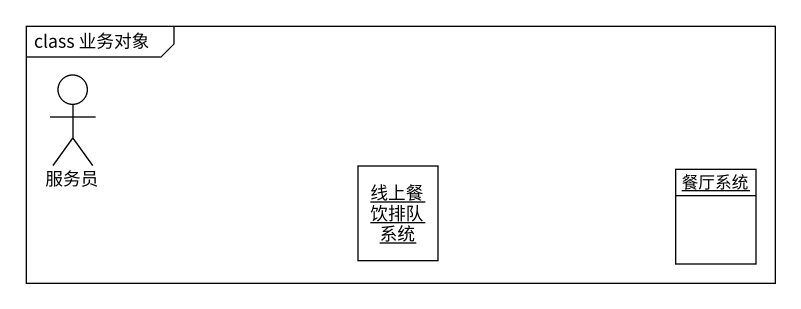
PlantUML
@startuml
mainframe class 业务对象
allowmixing
hide circle
hide empty members
actor 服务员
object 线上餐饮排队系统
object 餐厅系统
@enduml
